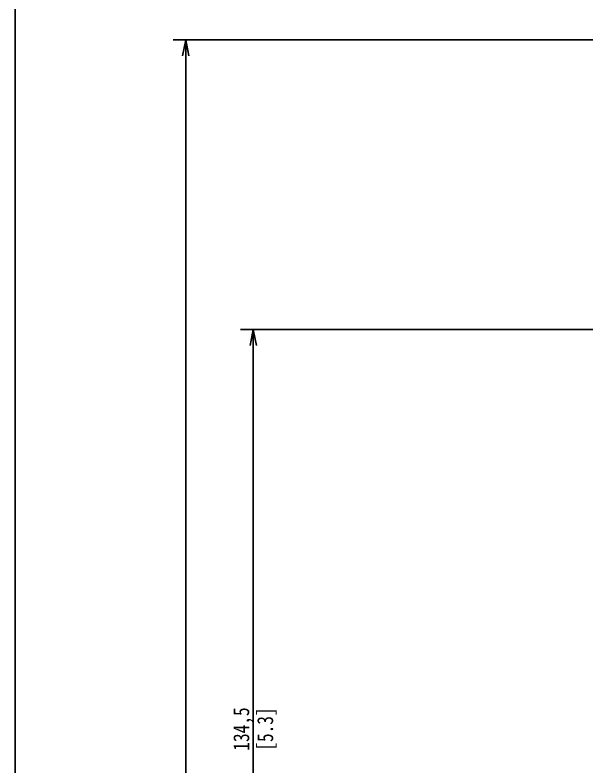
# Model space of a CAD drawing. Header units: millimetres. Extents: x 0 to 841, y 0 to 594.
# Drawn here: x 0 to 89.8, y 322.3 to 440.4 of the extents above; entities that cross this region are included whole.
import ezdxf

# ---------------------------------------------------------------- set-up
doc = ezdxf.new("R2010")
doc.units = ezdxf.units.MM
doc.header["$LTSCALE"] = 46.255
doc.layers.get('0').update_dxf_attribs({"linetype": 'CONTINUOUS'})
doc.styles.get("Standard").update_dxf_attribs({"font": 'txt', "width": 0.8})
doc.dimstyles.new('DIMSTYLE_2', dxfattribs={"dimtxt": 2.5, "dimasz": 2.5, "dimexe": 2, "dimexo": 0.5, "dimtad": 1, "dimdec": 3, "dimdsep": 46, "dimtxsty": 'STANDARD', "dimblk": 'OPEN', "dimblk1": 'OPEN', "dimblk2": 'OPEN', "dimcen": 0.09, "dimadec": 0, "dimazin": 0, "dimtp": 0.5, "dimtm": 0.5, "dimtfac": 1, "dimtdec": 3, "dimtofl": 0, "dimtmove": 0, "dimatfit": 3, "dimldrblk": 'OPEN', "dimfxl": 1, "dimtolj": 1, "dimarcsym": 0})
doc.dimstyles.new('DIMSTYLE_4', dxfattribs={"dimtxt": 2.5, "dimasz": 2.5, "dimexe": 2, "dimexo": 0.5, "dimtad": 1, "dimdec": 4, "dimdsep": 46, "dimtxsty": 'STANDARD', "dimblk": 'OPEN', "dimblk1": 'OPEN', "dimblk2": 'OPEN', "dimcen": 0.09, "dimadec": 0, "dimazin": 0, "dimtp": 0.5, "dimtm": 0.5, "dimtfac": 1, "dimtdec": 4, "dimtofl": 0, "dimtmove": 0, "dimatfit": 3, "dimldrblk": 'OPEN', "dimfxl": 1, "dimtolj": 1, "dimarcsym": 0})

# ---------------------------------------------------------------- blocks, each defined once
blk = doc.blocks.new('_OPEN')
at = {"color": 0, "linetype": 'BYBLOCK'}
for p, q in [((0, 0), (-1, 0.2)), ((-1, -0.2), (0, 0)), ((-1, 0), (0, 0))]:
    blk.add_line(p, q, dxfattribs=at)
blk = doc.blocks.new('*D6')
at = {"color": 2, "linetype": 'CONTINUOUS'}
for p, q in [((104, 390.97), (35.38, 390.97)), ((37.38, 390.97), (37.38, 323.72)), ((37.38, 256.47), (37.38, 323.72)), ((99, 256.47), (35.38, 256.47))]:
    blk.add_line(p, q, dxfattribs=at)
at = {"color": 2, "linetype": 'CONTINUOUS', "xscale": 2.5, "yscale": 2.5, "zscale": 2.5}
for p, rotation in [((37.38, 390.97), 90), ((37.38, 256.47), 270)]:
    blk.add_blockref('_OPEN', p, dxfattribs=dict(at, rotation=rotation))
at = {"color": 2, "linetype": 'CONTINUOUS', "insert": (34.25, 328.25), "char_height": 2.5, "width": 10, "attachment_point": 2, "rotation": 90, "line_spacing_factor": 0.9}
blk.add_mtext('134,5\\P[5.3]', dxfattribs=at)
blk = doc.blocks.new('*D7')
at = {"color": 2, "linetype": 'CONTINUOUS'}
for p, q in [((117.52, 436.47), (24.79, 436.47)), ((26.79, 436.47), (26.79, 298.72)), ((26.79, 160.97), (26.79, 298.72)), ((209.21, 160.97), (24.79, 160.97))]:
    blk.add_line(p, q, dxfattribs=at)
at = {"color": 2, "linetype": 'CONTINUOUS', "xscale": 2.5, "yscale": 2.5, "zscale": 2.5}
for p, rotation in [((26.79, 436.47), 90), ((26.79, 160.97), 270)]:
    blk.add_blockref('_OPEN', p, dxfattribs=dict(at, rotation=rotation))
at = {"color": 2, "linetype": 'CONTINUOUS', "insert": (23.66, 297.72), "char_height": 2.5, "width": 12, "attachment_point": 2, "rotation": 90, "line_spacing_factor": 0.9}
blk.add_mtext('275,5\\P[10.8]', dxfattribs=at)

msp = doc.modelspace()

# ---------------------------------------------------------------- linework, layer by layer
at = {"color": 7, "linetype": 'CONTINUOUS'}
msp.add_line((0, 0), (0, 594), dxfattribs=at)

# ---------------------------------------------------------------- dimensions: what is measured, and where the dimension line sits
at = {"color": 2, "linetype": 'CONTINUOUS'}
for base, p1, p2, dimstyle, picture, middle in [((26.7876, 436.46521), (209.71103, 160.96521), (118.0166, 436.46521), 'DIMSTYLE_2', '*D7', (26.7876, 298.71521)), ((37.37719, 390.96521), (99.49752, 256.46521), (104.49675, 390.96521), 'DIMSTYLE_4', '*D6', (37.37719, 328.25398))]:
    dim = msp.add_linear_dim(base=base, p1=p1, p2=p2, angle=90, dimstyle=dimstyle, dxfattribs=at)
    dim.commit()
    dim.dimension.update_dxf_attribs({"geometry": picture, "text_midpoint": middle, "dimtype": 160})

doc.saveas('drawing.dxf')
